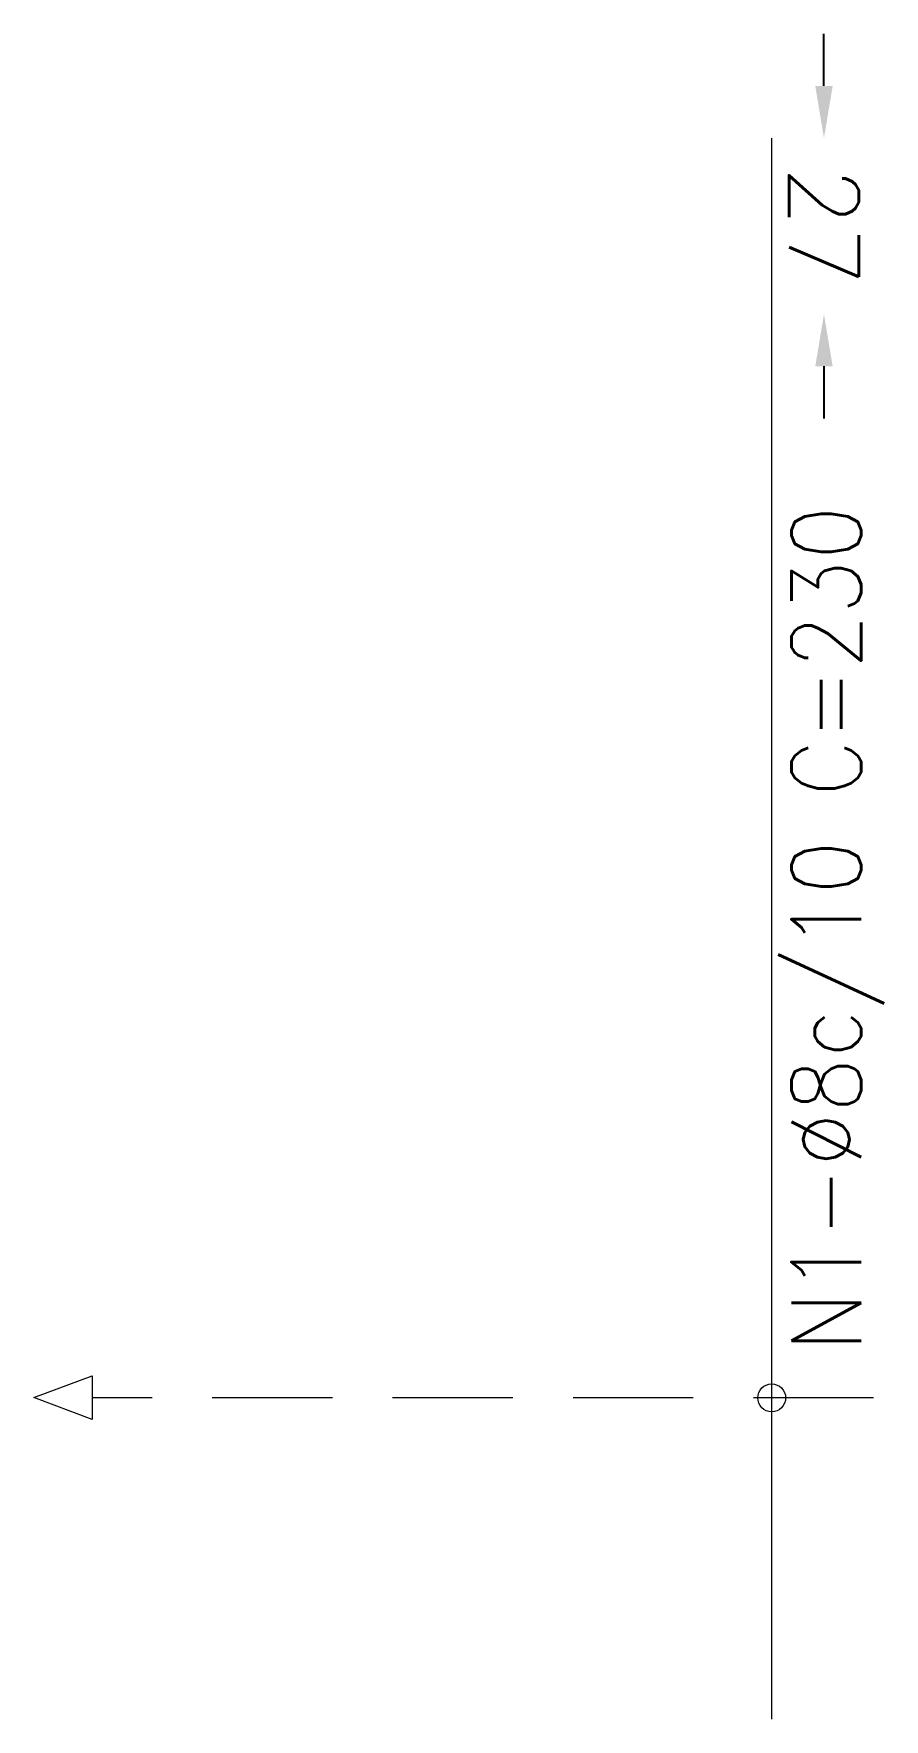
# Model space of a CAD drawing. Header units: millimetres. Extents: x 177 to 332, y -104 to 116.
# Drawn here: x 177.195 to 179.639, y -104.01 to -99.17 of the extents above; entities that cross this region are included whole.
import ezdxf
from ezdxf.enums import TextEntityAlignment as Align

# ---------------------------------------------------------------- set-up
doc = ezdxf.new("R2010")
doc.units = ezdxf.units.MM
for name, color, linetype, lineweight in [('ARR_L_I_IG_LINHA', 2, 'Continuous', 0), ('ARR_L_I_POSICAO', 4, 'Continuous', 9), ('ARR_LONG_INF', 6, 'Continuous', 15), ('ARR_LONG_INF_TXT', 1, 'Continuous', 9)]:
    doc.layers.add(name, color=color, linetype=linetype, lineweight=lineweight)
doc.styles.add('CYPETXT_0.3_romans', font='romans.shx', dxfattribs={"height": 0.2})
doc.styles.add('CYPETXT_romans', font='romans.shx', dxfattribs={"height": 0.2})
doc.dimstyles.new('cype_arrow', dxfattribs={"dimtxt": 0.18, "dimasz": 0.15, "dimexe": 0.075, "dimexo": 0.075, "dimgap": 0, "dimtad": 0, "dimdec": 4, "dimzin": 0, "dimdsep": 46, "dimtxsty": 'CYPETXT_0.3_romans', "dimcen": 0.09, "dimadec": 0, "dimazin": 0, "dimtfac": 1, "dimtdec": 4, "dimtofl": 0, "dimtmove": 2, "dimatfit": 3, "dimfxl": 1, "dimtolj": 1, "dimtzin": 0, "dimarcsym": 0})

# ---------------------------------------------------------------- blocks, each defined once
blk = doc.blocks.new('*D276')
at = {"layer": 'ARR_L_I_POSICAO', "color": 0, "lineweight": -2, "transparency": 16777216}
for p, q in [((179.4655, -99.3199), (179.4655, -99.1699)), ((179.4655, -100.1249), (179.4655, -100.2749))]:
    blk.add_line(p, q, dxfattribs=at)
at = {"layer": 'ARR_L_I_POSICAO', "color": 0, "transparency": 16777216}
for points in [[(179.4905, -99.3199), (179.4405, -99.3199), (179.4655, -99.4699)], [(179.4905, -100.1249), (179.4405, -100.1249), (179.4655, -99.9749)]]:
    blk.add_solid(points, dxfattribs=at)
at = {"layer": 'DEFPOINTS', "color": 0, "transparency": 16777216}
for p in [(179.4655, -99.4699), (179.4655, -99.4699), (179.4655, -99.9749)]:
    blk.add_point(p, dxfattribs=at)
at = {"layer": 'ARR_L_I_POSICAO', "color": 0, "transparency": 16777216, "insert": (179.4655, -99.7224), "char_height": 0.2, "attachment_point": 5, "rotation": 270.0001, "style": 'CYPETXT_0.3_romans'}
blk.add_mtext('\\A1;27', dxfattribs=at)

msp = doc.modelspace()

# ---------------------------------------------------------------- linework, layer by layer
at = {"layer": 'ARR_L_I_IG_LINHA'}
msp.add_lwpolyline([(177.36299, -103.0864), (177.36297, -103.1489), (177.19549, -103.08636), (177.363, -103.0239), (177.36299, -103.0864)], close=True, dxfattribs=at)
for points in [[(177.5357, -103.08644), (177.36299, -103.0864)], [(178.05382, -103.08657), (177.7084, -103.08648)], [(178.57195, -103.0867), (178.22653, -103.08661)], [(179.09007, -103.08683), (178.74465, -103.08674)], [(179.6082, -103.08696), (179.26278, -103.08687)]]:
    msp.add_lwpolyline(points, dxfattribs=at)
msp.add_circle((179.31549, -103.08689), 0.04, dxfattribs=at)
at = {"layer": 'ARR_LONG_INF'}
msp.add_lwpolyline([(179.31549, -104.00989), (179.31549, -99.46989)], dxfattribs=at)

# ---------------------------------------------------------------- texts
at = {"layer": 'ARR_LONG_INF_TXT', "style": 'CYPETXT_romans', "width": 0.817788}
msp.add_text('N1-%%c8c/10 C=230', height=0.2, rotation=90, dxfattribs=at).set_placement((179.57215, -102.95489), (179.57215, -100.52489), align=Align.FIT)

# ---------------------------------------------------------------- dimensions: what is measured, and where the dimension line sits
at = {"layer": 'ARR_L_I_POSICAO'}
dim = msp.add_aligned_dim(p1=(179.46549, -99.97489), p2=(179.46549, -99.46989), distance=0, text='27', dimstyle='cype_arrow', override={"dimexe": 0, "dimexo": 0}, dxfattribs=at)
dim.commit()
dim.dimension.update_dxf_attribs({"geometry": '*D276', "text_midpoint": (179.46549, -99.72239)})

doc.saveas('drawing.dxf')
